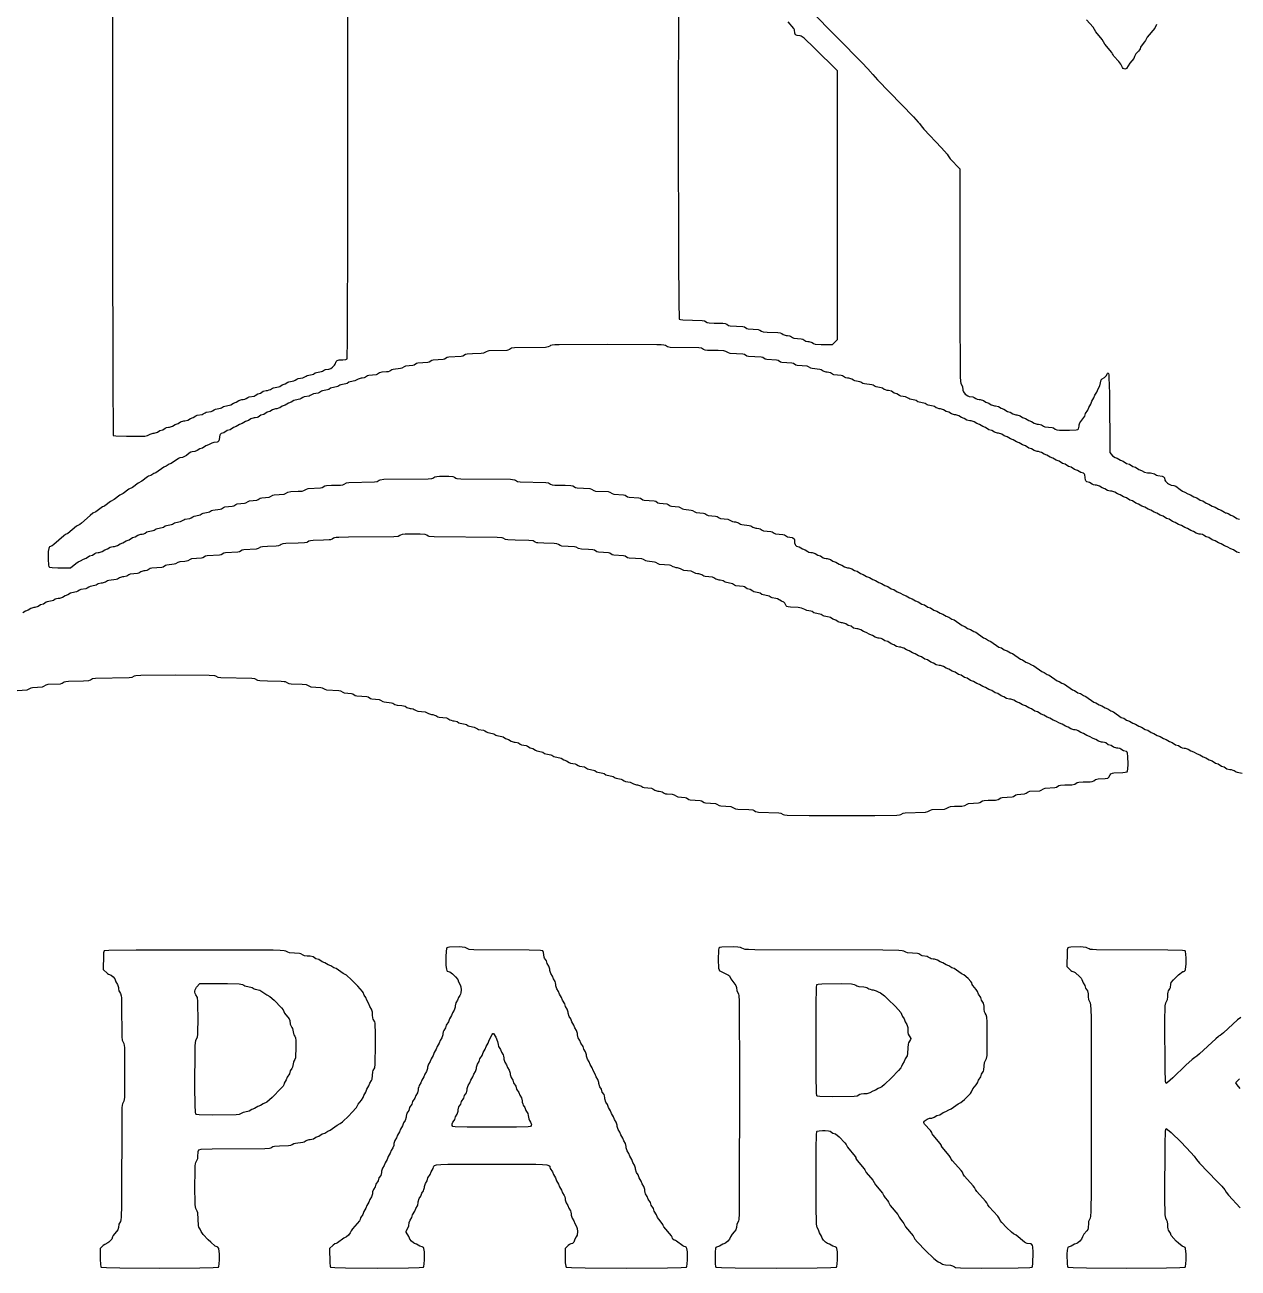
# Model space of a CAD drawing. Header units: millimetres. Extents: x 0 to 1000, y 0 to 588.
# Drawn here: x 253.4 to 529.2, y 1.4 to 284.1 of the extents above; entities that cross this region are included whole.
import ezdxf

# ---------------------------------------------------------------- set-up
doc = ezdxf.new("R2010")
doc.units = ezdxf.units.MM
doc.layers.add('KESIM', color=7, linetype='Continuous')

msp = doc.modelspace()

# ---------------------------------------------------------------- linework, layer by layer
at = {"layer": 'KESIM'}
for points in [[(273.296, 391.499), (273.331, 236.735), (273.401, 203.442), (273.505, 190.751), (274.113, 190.612), (276.53, 190.542), (280.198, 190.577), (280.702, 190.595), (281.311, 190.699), (281.85, 191.029), (282.128, 191.134), (282.545, 191.238), (282.823, 191.238), (283.519, 191.446), (284.11, 191.829), (284.736, 192.038), (285.327, 192.42), (285.605, 192.524), (286.022, 192.629), (286.3, 192.629), (286.996, 192.837), (287.587, 193.22), (288.213, 193.428), (288.804, 193.811), (289.499, 194.019), (289.777, 194.019), (290.473, 194.228), (291.064, 194.611), (291.69, 194.819), (292.281, 195.202), (292.559, 195.306), (293.672, 195.515), (293.95, 195.619), (294.367, 195.897), (294.645, 196.001), (295.758, 196.21), (296.036, 196.314), (296.453, 196.592), (296.732, 196.697), (297.844, 196.905), (298.122, 197.01), (298.54, 197.288), (298.818, 197.392), (299.93, 197.601), (300.209, 197.705), (300.8, 198.088), (301.426, 198.296), (302.017, 198.679), (302.712, 198.887), (302.99, 198.887), (303.408, 198.992), (303.686, 199.096), (304.103, 199.374), (304.381, 199.478), (305.494, 199.687), (305.772, 199.791), (306.363, 200.174), (306.989, 200.382), (307.58, 200.765), (308.275, 200.974), (308.554, 200.974), (308.971, 201.078), (309.249, 201.182), (309.666, 201.46), (309.944, 201.565), (311.057, 201.773), (311.335, 201.878), (311.926, 202.26), (312.552, 202.469), (313.143, 202.851), (313.421, 202.955), (314.534, 203.164), (314.812, 203.268), (315.229, 203.547), (315.508, 203.651), (316.62, 203.86), (316.898, 203.964), (317.316, 204.242), (317.594, 204.346), (318.707, 204.555), (318.985, 204.659), (319.402, 204.937), (319.68, 205.042), (320.793, 205.25), (321.071, 205.355), (321.506, 205.633), (321.766, 205.737), (322.497, 205.841), (322.931, 205.963), (323.366, 206.241), (323.818, 206.728), (323.974, 206.954), (324.131, 207.545), (324.374, 207.771), (324.809, 207.893), (325.643, 207.928), (326.356, 208.015), (326.634, 208.136), (326.739, 212.396), (326.825, 238.474), (326.843, 384.197)], [(401.982, 291.255), (401.93, 261.127), (401.982, 230.998), (402.051, 221.036), (402.156, 217.177), (402.417, 217.09), (402.973, 217.02), (407.389, 216.898), (407.893, 216.794), (408.501, 216.446), (408.919, 216.342), (410.066, 216.273), (412.065, 216.238), (412.587, 216.168), (412.935, 216.029), (413.352, 215.751), (413.734, 215.647), (416.586, 215.508), (416.968, 215.403), (417.524, 215.056), (417.855, 214.951), (420.115, 214.812), (420.445, 214.708), (420.862, 214.43), (421.21, 214.291), (422.114, 214.204), (424.583, 214.152), (425.104, 214.082), (425.452, 213.943), (425.8, 213.7), (426.495, 213.491), (426.773, 213.491), (427.191, 213.387), (427.469, 213.282), (427.921, 212.987), (428.234, 212.882), (429.903, 212.709), (430.216, 212.604), (430.668, 212.309), (430.946, 212.204), (431.363, 212.1), (431.641, 212.1), (432.337, 211.892), (432.684, 211.648), (433.032, 211.509), (434.405, 211.405), (436.996, 211.405), (438.108, 212.552), (438.108, 273.644), (432.841, 278.912), (430.581, 281.067), (429.903, 281.554), (429.659, 281.624), (428.929, 281.693), (428.599, 281.867), (428.425, 282.197), (428.338, 282.962), (428.164, 283.31), (426.895, 284.771)], [(432.024, 287.361), (443.898, 275.313), (445.758, 273.296), (445.845, 273.122), (446.123, 272.792), (447.201, 271.592), (455.407, 263.213), (456.502, 261.996), (456.78, 261.648), (457.111, 261.109), (457.736, 260.379), (461.805, 256.154), (463.091, 254.659), (463.248, 254.294), (463.752, 253.634), (465.925, 251.356), (465.925, 219.193), (466.012, 204.086), (466.081, 203.06), (466.168, 202.573), (466.516, 201.878), (466.655, 200.991), (466.777, 200.678), (467.177, 200.122), (467.733, 199.739), (468.046, 199.618), (468.915, 199.478), (469.193, 199.374), (469.611, 199.096), (469.889, 198.992), (470.306, 198.887), (470.584, 198.887), (471.28, 198.679), (471.871, 198.296), (472.497, 198.088), (473.088, 197.705), (473.366, 197.601), (473.783, 197.497), (474.061, 197.497), (474.757, 197.288), (475.348, 196.905), (475.974, 196.697), (476.739, 196.21), (477.364, 196.001), (477.955, 195.619), (478.651, 195.41), (478.929, 195.41), (479.624, 195.202), (480.216, 194.819), (480.841, 194.611), (481.606, 194.124), (482.232, 193.915), (482.823, 193.533), (483.519, 193.324), (483.797, 193.324), (484.214, 193.22), (484.492, 193.115), (484.944, 192.82), (485.257, 192.716), (486.926, 192.542), (487.239, 192.437), (487.622, 192.177), (487.987, 192.038), (488.578, 191.968), (490.838, 191.933), (492.385, 192.02), (492.75, 192.09), (492.924, 192.264), (493.046, 192.837), (493.046, 193.15), (493.185, 193.637), (494.315, 195.115), (494.541, 195.723), (495.028, 196.488), (495.236, 197.114), (495.723, 197.879), (495.932, 198.505), (496.419, 199.27), (496.627, 199.896), (497.062, 200.556), (497.357, 201.356), (497.757, 202.034), (498.088, 203.408), (498.261, 203.581), (498.8, 203.877), (499.009, 204.051), (499.183, 204.259), (499.478, 204.833), (499.687, 204.937), (499.757, 204.816), (499.809, 204.485), (499.844, 203.894), (499.93, 200.243), (500, 186.822), (500.678, 186.127), (501.234, 185.709), (501.704, 185.57), (502.469, 185.083), (503.095, 184.875), (503.86, 184.388), (504.485, 184.179), (505.25, 183.693), (505.876, 183.484), (506.641, 182.997), (507.267, 182.789), (507.893, 182.389), (508.588, 182.215), (509.284, 182.197), (509.875, 182.111), (510.188, 182.006), (510.657, 181.711), (510.918, 181.606), (511.926, 181.45), (512.257, 181.328), (512.448, 181.102), (512.57, 180.581), (512.691, 180.355), (513.126, 179.903), (513.387, 179.711), (513.96, 179.451), (514.551, 179.381), (515.038, 179.172), (515.994, 178.442), (516.551, 178.077), (517.107, 177.869), (517.768, 177.434), (518.394, 177.225), (519.159, 176.739), (519.784, 176.53), (520.549, 176.043), (521.175, 175.834), (521.94, 175.348), (522.566, 175.139), (523.331, 174.652), (523.957, 174.444), (524.722, 173.957), (525.348, 173.748), (526.113, 173.261), (526.356, 173.157), (526.495, 173.157), (526.93, 172.949), (527.503, 172.566), (528.129, 172.357), (528.894, 171.871), (529.52, 171.662)], [(510.64, 284.145), (510.257, 283.362), (508.519, 281.311), (508.136, 280.529), (507.928, 280.216), (507.371, 279.59), (507.006, 279.033), (506.902, 278.686), (506.745, 278.442), (506.537, 278.129), (505.981, 277.503), (505.615, 276.93), (505.459, 276.478), (504.572, 275.417), (503.86, 274.2), (503.668, 274.079), (503.477, 274.044), (503.286, 274.079), (503.095, 274.2), (502.938, 274.409), (502.538, 275.156), (502.051, 275.765), (500.974, 276.947), (500.765, 277.26), (500.678, 277.538), (500.522, 277.816), (498.922, 279.711), (498.296, 280.789), (496.836, 282.493), (496.21, 283.571), (494.75, 285.275)], [(529.52, 164.013), (528.894, 164.221), (528.129, 164.708), (527.503, 164.917), (526.739, 165.403), (526.113, 165.612), (525.348, 166.099), (524.722, 166.307), (523.957, 166.794), (523.331, 167.003), (522.566, 167.49), (521.94, 167.698), (521.349, 168.081), (521.071, 168.185), (520.654, 168.289), (520.376, 168.289), (519.68, 168.498), (519.089, 168.88), (518.463, 169.089), (517.698, 169.576), (517.072, 169.784), (516.307, 170.271), (515.682, 170.48), (514.917, 170.967), (514.291, 171.175), (513.526, 171.662), (512.9, 171.871), (512.135, 172.357), (511.509, 172.566), (510.744, 173.053), (510.118, 173.261), (509.353, 173.748), (508.727, 173.957), (507.962, 174.444), (507.337, 174.652), (506.572, 175.139), (505.946, 175.348), (505.181, 175.834), (504.555, 176.043), (503.79, 176.53), (503.164, 176.739), (502.399, 177.225), (501.773, 177.434), (501.182, 177.816), (500.487, 178.025), (500.209, 178.025), (499.791, 178.129), (499.513, 178.234), (498.922, 178.616), (498.296, 178.825), (497.705, 179.207), (497.01, 179.416), (496.732, 179.416), (496.314, 179.52), (496.036, 179.624), (495.445, 180.007), (494.837, 180.181), (494.611, 180.389), (494.541, 180.529), (494.332, 181.78), (494.263, 181.919), (494.037, 182.128), (493.428, 182.302), (492.663, 182.789), (492.038, 182.997), (491.273, 183.484), (490.647, 183.693), (489.882, 184.179), (489.256, 184.388), (488.491, 184.875), (487.865, 185.083), (487.1, 185.57), (486.474, 185.779), (485.709, 186.266), (485.083, 186.474), (484.492, 186.857), (484.214, 186.961), (483.797, 187.065), (483.519, 187.065), (482.823, 187.274), (482.232, 187.656), (481.606, 187.865), (480.841, 188.352), (480.216, 188.561), (479.451, 189.047), (478.825, 189.256), (478.06, 189.743), (477.434, 189.951), (476.669, 190.438), (476.043, 190.647), (475.452, 191.029), (474.757, 191.238), (474.478, 191.238), (473.783, 191.446), (473.192, 191.829), (472.566, 192.038), (471.801, 192.524), (471.175, 192.733), (470.41, 193.22), (469.784, 193.428), (469.193, 193.811), (468.498, 194.019), (468.22, 194.019), (467.524, 194.228), (466.933, 194.611), (466.307, 194.819), (465.716, 195.202), (465.021, 195.41), (464.743, 195.41), (464.047, 195.619), (463.456, 196.001), (462.83, 196.21), (462.239, 196.592), (461.544, 196.801), (461.266, 196.801), (460.848, 196.905), (460.57, 197.01), (460.153, 197.288), (459.875, 197.392), (458.762, 197.601), (458.484, 197.705), (458.067, 197.983), (457.789, 198.088), (456.676, 198.296), (456.398, 198.401), (455.981, 198.679), (455.702, 198.783), (454.59, 198.992), (454.312, 199.096), (453.894, 199.374), (453.616, 199.478), (452.503, 199.687), (452.225, 199.791), (451.634, 200.174), (451.008, 200.382), (450.417, 200.765), (449.722, 200.974), (449.444, 200.974), (449.026, 201.078), (448.748, 201.182), (448.331, 201.46), (448.053, 201.565), (446.94, 201.773), (446.662, 201.878), (446.21, 202.173), (445.897, 202.277), (444.228, 202.451), (443.915, 202.556), (443.463, 202.851), (443.185, 202.955), (442.072, 203.164), (441.794, 203.268), (441.377, 203.547), (440.682, 203.755), (440.403, 203.755), (439.986, 203.86), (439.708, 203.964), (439.256, 204.259), (438.943, 204.364), (437.274, 204.538), (436.961, 204.642), (436.509, 204.937), (435.814, 205.146), (435.535, 205.146), (435.118, 205.25), (434.84, 205.355), (434.388, 205.65), (434.075, 205.755), (432.406, 205.928), (432.093, 206.033), (431.572, 206.363), (431.241, 206.467), (428.981, 206.606), (428.651, 206.711), (428.095, 207.058), (427.764, 207.163), (425.504, 207.302), (425.174, 207.406), (424.618, 207.754), (424.287, 207.858), (422.027, 207.997), (421.697, 208.102), (421.14, 208.449), (420.758, 208.554), (417.907, 208.693), (417.524, 208.797), (416.968, 209.145), (416.586, 209.249), (413.734, 209.388), (413.352, 209.492), (412.761, 209.84), (412.309, 209.944), (410.987, 210.014), (408.606, 210.049), (408.015, 210.118), (407.65, 210.257), (407.18, 210.553), (406.572, 210.657), (400.104, 210.761), (399.496, 210.866), (398.992, 211.161), (398.661, 211.248), (398.07, 211.318), (397.062, 211.353), (385.953, 211.405), (374.844, 211.353), (373.835, 211.318), (373.244, 211.248), (372.914, 211.161), (372.74, 211.057), (372.392, 210.866), (371.749, 210.761), (364.691, 210.657), (364.047, 210.553), (363.561, 210.257), (363.195, 210.118), (362.935, 210.083), (358.901, 209.944), (358.64, 209.91), (358.275, 209.771), (357.997, 209.562), (357.65, 209.423), (357.128, 209.353), (355.129, 209.318), (353.981, 209.249), (353.564, 209.145), (352.99, 208.797), (352.608, 208.693), (349.757, 208.554), (349.374, 208.449), (348.818, 208.102), (348.487, 207.997), (346.227, 207.858), (345.897, 207.754), (345.341, 207.406), (345.01, 207.302), (342.75, 207.163), (342.42, 207.058), (341.898, 206.728), (341.586, 206.624), (339.917, 206.45), (339.604, 206.346), (339.117, 206.033), (338.804, 205.928), (337.135, 205.755), (336.822, 205.65), (336.335, 205.337), (336.022, 205.233), (335.64, 205.163), (334.527, 205.094), (334.04, 204.955), (333.554, 204.642), (333.241, 204.538), (331.572, 204.364), (331.259, 204.259), (330.807, 203.964), (330.529, 203.86), (330.111, 203.755), (329.833, 203.755), (329.138, 203.547), (328.72, 203.268), (328.442, 203.164), (327.33, 202.955), (327.051, 202.851), (326.634, 202.573), (326.356, 202.469), (325.243, 202.26), (324.965, 202.156), (324.548, 201.878), (324.27, 201.773), (323.157, 201.565), (322.879, 201.46), (322.462, 201.182), (322.184, 201.078), (321.071, 200.869), (320.793, 200.765), (320.376, 200.487), (320.097, 200.382), (318.985, 200.174), (318.707, 200.07), (318.289, 199.791), (318.011, 199.687), (316.898, 199.478), (316.62, 199.374), (316.203, 199.096), (315.925, 198.992), (314.812, 198.783), (314.534, 198.679), (313.943, 198.296), (313.317, 198.088), (312.552, 197.601), (311.926, 197.392), (311.335, 197.01), (311.057, 196.905), (310.64, 196.801), (310.362, 196.801), (309.666, 196.592), (309.075, 196.21), (308.449, 196.001), (307.684, 195.515), (307.058, 195.306), (306.467, 194.924), (306.189, 194.819), (305.772, 194.715), (305.494, 194.715), (304.798, 194.506), (304.207, 194.124), (303.581, 193.915), (302.816, 193.428), (302.191, 193.22), (301.426, 192.733), (300.8, 192.524), (300.035, 192.038), (299.409, 191.829), (298.644, 191.342), (298.035, 191.168), (297.809, 190.96), (297.74, 190.821), (297.653, 190.438), (297.583, 189.708), (297.514, 189.517), (297.271, 189.273), (297.097, 189.204), (296.332, 189.117), (295.897, 188.995), (295.167, 188.561), (294.541, 188.352), (293.776, 187.865), (293.15, 187.656), (292.559, 187.274), (292.003, 187.1), (291.429, 187.031), (291.116, 186.909), (290.751, 186.7), (290.125, 186.196), (289.569, 185.831), (289.239, 185.709), (288.647, 185.64), (288.317, 185.518), (286.648, 184.336), (286.196, 184.179), (285.535, 183.745), (284.979, 183.536), (283.171, 182.25), (282.719, 182.093), (282.058, 181.659), (281.502, 181.45), (281.259, 181.293), (279.955, 180.32), (279.155, 179.903), (277.869, 178.929), (277.069, 178.512), (275.782, 177.538), (274.983, 177.121), (273.696, 176.147), (272.896, 175.73), (271.61, 174.757), (271.366, 174.6), (271.054, 174.496), (269.506, 173.366), (268.88, 173.053), (268.237, 172.549), (266.273, 170.775), (265.873, 170.48), (265.577, 170.358), (265.125, 170.063), (263.195, 168.463), (262.639, 168.185), (262.239, 167.889), (260.014, 165.908), (259.614, 165.612), (259.023, 165.421), (258.901, 165.282), (258.814, 165.056), (258.727, 164.325), (258.693, 162.604), (258.78, 161.266), (258.849, 160.935), (258.988, 160.796), (259.631, 160.692), (260.883, 160.64), (263.769, 160.64), (264.951, 161.613), (265.508, 161.978), (266.064, 162.187), (266.725, 162.622), (267.35, 162.83), (268.115, 163.317), (268.741, 163.526), (269.332, 163.908), (269.611, 164.013), (270.028, 164.117), (270.306, 164.117), (271.001, 164.325), (271.592, 164.708), (272.218, 164.917), (272.809, 165.299), (273.088, 165.403), (273.505, 165.508), (273.783, 165.508), (274.478, 165.716), (275.07, 166.099), (275.695, 166.307), (276.46, 166.794), (277.086, 167.003), (277.851, 167.49), (278.477, 167.698), (279.068, 168.081), (279.764, 168.289), (280.042, 168.289), (280.459, 168.394), (280.737, 168.498), (281.154, 168.776), (281.433, 168.88), (282.545, 169.089), (282.823, 169.193), (283.241, 169.471), (283.519, 169.576), (284.631, 169.784), (284.91, 169.889), (285.327, 170.167), (285.605, 170.271), (286.718, 170.48), (286.996, 170.584), (287.413, 170.862), (287.691, 170.967), (288.804, 171.175), (289.082, 171.28), (289.499, 171.558), (289.777, 171.662), (290.89, 171.871), (291.168, 171.975), (291.586, 172.253), (291.864, 172.357), (292.976, 172.566), (293.255, 172.67), (293.672, 172.949), (293.95, 173.053), (295.063, 173.261), (295.341, 173.366), (295.793, 173.661), (296.106, 173.766), (297.775, 173.939), (298.088, 174.044), (298.574, 174.357), (298.887, 174.461), (300.556, 174.635), (300.869, 174.739), (301.356, 175.052), (301.669, 175.156), (303.338, 175.33), (303.651, 175.435), (304.138, 175.748), (304.451, 175.852), (306.12, 176.026), (306.433, 176.13), (306.919, 176.443), (307.232, 176.547), (308.901, 176.721), (309.214, 176.825), (309.736, 177.156), (310.066, 177.26), (312.326, 177.399), (312.656, 177.503), (313.213, 177.851), (313.856, 177.99), (315.49, 178.025), (316.446, 178.095), (316.829, 178.199), (317.385, 178.547), (317.768, 178.651), (320.619, 178.79), (321.001, 178.894), (321.575, 179.242), (321.992, 179.346), (323.14, 179.416), (325.139, 179.451), (325.661, 179.52), (326.008, 179.659), (326.478, 179.955), (327.051, 180.059), (332.893, 180.163), (333.467, 180.268), (333.953, 180.563), (334.179, 180.65), (335.014, 180.755), (345.097, 180.859), (345.932, 180.963), (346.158, 181.05), (346.61, 181.328), (347.027, 181.433), (347.688, 181.485), (349.809, 181.485), (350.695, 181.398), (351.043, 181.259), (351.339, 181.05), (351.565, 180.963), (352.486, 180.859), (363.787, 180.755), (364.708, 180.65), (364.934, 180.563), (365.421, 180.268), (365.994, 180.163), (371.836, 180.059), (372.41, 179.955), (372.879, 179.659), (373.244, 179.52), (373.835, 179.451), (376.217, 179.416), (377.538, 179.346), (377.99, 179.242), (378.581, 178.894), (378.964, 178.79), (381.815, 178.651), (382.197, 178.547), (382.754, 178.199), (383.136, 178.095), (385.987, 177.955), (386.37, 177.851), (386.926, 177.503), (387.257, 177.399), (389.517, 177.26), (389.847, 177.156), (390.403, 176.808), (390.734, 176.704), (392.994, 176.565), (393.324, 176.46), (393.88, 176.113), (394.211, 176.008), (396.471, 175.869), (396.801, 175.765), (397.323, 175.435), (397.636, 175.33), (399.305, 175.156), (399.618, 175.052), (400.104, 174.739), (400.417, 174.635), (402.086, 174.461), (402.399, 174.357), (402.886, 174.044), (403.199, 173.939), (404.868, 173.766), (405.181, 173.661), (405.668, 173.348), (405.981, 173.244), (407.65, 173.07), (407.962, 172.966), (408.449, 172.653), (408.762, 172.549), (410.431, 172.375), (410.744, 172.271), (411.231, 171.958), (411.544, 171.853), (413.213, 171.679), (413.526, 171.575), (413.978, 171.28), (414.256, 171.175), (414.673, 171.071), (414.951, 171.071), (415.647, 170.862), (416.099, 170.567), (416.412, 170.462), (418.081, 170.289), (418.394, 170.184), (418.846, 169.889), (419.541, 169.68), (419.819, 169.68), (420.236, 169.576), (420.515, 169.471), (420.967, 169.176), (421.28, 169.072), (422.949, 168.898), (423.261, 168.793), (423.748, 168.481), (424.061, 168.376), (425.73, 168.202), (426.043, 168.098), (426.513, 167.803), (426.773, 167.698), (427.834, 167.542), (428.008, 167.472), (428.251, 167.229), (428.321, 167.038), (428.39, 166.307), (428.477, 165.925), (428.547, 165.786), (428.773, 165.577), (429.381, 165.403), (430.146, 164.917), (430.772, 164.708), (431.363, 164.325), (431.641, 164.221), (432.058, 164.117), (432.337, 164.117), (433.032, 163.908), (433.623, 163.526), (434.249, 163.317), (434.84, 162.935), (435.118, 162.83), (435.535, 162.726), (435.814, 162.726), (436.509, 162.517), (437.1, 162.135), (437.726, 161.926), (438.491, 161.439), (439.117, 161.231), (439.708, 160.848), (440.403, 160.64), (440.682, 160.64), (441.377, 160.431), (441.968, 160.049), (442.594, 159.84), (443.359, 159.353), (443.985, 159.145), (444.75, 158.658), (445.376, 158.449), (446.14, 157.962), (446.766, 157.754), (447.531, 157.267), (448.157, 157.058), (448.922, 156.572), (449.548, 156.363), (450.313, 155.876), (450.939, 155.668), (451.704, 155.181), (452.33, 154.972), (453.095, 154.485), (453.72, 154.277), (454.485, 153.79), (455.111, 153.581), (455.876, 153.095), (456.502, 152.886), (457.267, 152.399), (457.893, 152.191), (458.658, 151.704), (459.284, 151.495), (460.049, 151.008), (460.675, 150.8), (461.439, 150.313), (462.065, 150.104), (462.83, 149.618), (463.456, 149.409), (464.117, 148.974), (464.673, 148.766), (466.481, 147.479), (467.038, 147.271), (467.698, 146.836), (468.324, 146.627), (469.089, 146.14), (469.541, 145.984), (471.349, 144.697), (471.801, 144.541), (472.462, 144.106), (473.018, 143.898), (474.826, 142.611), (475.382, 142.403), (476.043, 141.968), (476.669, 141.759), (477.434, 141.273), (477.886, 141.116), (479.694, 139.83), (480.146, 139.673), (480.911, 139.186), (481.537, 138.978), (482.197, 138.543), (482.754, 138.334), (484.562, 137.048), (485.118, 136.839), (485.779, 136.405), (486.231, 136.248), (488.039, 134.962), (488.491, 134.805), (489.152, 134.371), (489.708, 134.162), (491.516, 132.876), (491.968, 132.719), (492.733, 132.232), (493.359, 132.024), (494.019, 131.589), (494.576, 131.38), (496.384, 130.094), (496.836, 129.937), (497.601, 129.451), (498.227, 129.242), (498.992, 128.755), (499.618, 128.547), (500.278, 128.112), (500.834, 127.903), (502.643, 126.617), (503.199, 126.408), (503.86, 125.974), (504.485, 125.765), (505.25, 125.278), (505.876, 125.07), (506.641, 124.583), (507.267, 124.374), (508.032, 123.887), (508.658, 123.679), (509.423, 123.192), (510.049, 122.983), (510.814, 122.497), (511.439, 122.288), (512.204, 121.801), (512.83, 121.592), (513.595, 121.106), (514.221, 120.897), (514.986, 120.41), (515.612, 120.202), (516.203, 119.819), (516.481, 119.715), (516.898, 119.611), (517.177, 119.611), (517.872, 119.402), (518.463, 119.019), (519.089, 118.811), (519.854, 118.324), (520.48, 118.115), (521.245, 117.629), (521.871, 117.42), (522.636, 116.933), (523.261, 116.725), (524.026, 116.238), (524.652, 116.029), (525.417, 115.542), (526.043, 115.334), (526.634, 114.951), (527.33, 114.743), (527.608, 114.743), (528.025, 114.638), (528.303, 114.534), (528.72, 114.256), (528.999, 114.152), (530.111, 113.943)], [(251.652, 132.754), (253.912, 132.893), (254.242, 132.997), (254.798, 133.345), (255.129, 133.449), (257.389, 133.588), (257.719, 133.693), (258.275, 134.04), (258.658, 134.145), (261.509, 134.284), (261.892, 134.388), (262.309, 134.666), (262.691, 134.805), (263.352, 134.875), (266.742, 134.927), (267.907, 135.014), (268.289, 135.153), (268.776, 135.449), (269.471, 135.553), (277.121, 135.657), (277.816, 135.761), (278.338, 136.057), (278.599, 136.144), (279.781, 136.248), (287.552, 136.3), (295.323, 136.248), (296.506, 136.144), (296.766, 136.057), (297.288, 135.761), (297.931, 135.657), (304.99, 135.553), (305.633, 135.449), (306.311, 135.066), (306.832, 134.979), (308.536, 134.91), (311.666, 134.875), (312.378, 134.805), (312.604, 134.753), (313.074, 134.458), (313.421, 134.318), (313.943, 134.249), (316.412, 134.197), (317.316, 134.11), (317.663, 133.971), (318.081, 133.693), (318.411, 133.588), (320.671, 133.449), (321.001, 133.345), (321.558, 132.997), (321.94, 132.893), (324.791, 132.754), (325.174, 132.65), (325.695, 132.319), (326.008, 132.215), (327.677, 132.041), (327.99, 131.937), (328.512, 131.606), (328.842, 131.502), (331.102, 131.363), (331.433, 131.259), (331.954, 130.928), (332.267, 130.824), (333.936, 130.65), (334.249, 130.546), (334.736, 130.233), (335.049, 130.129), (336.718, 129.955), (337.031, 129.85), (337.517, 129.538), (338.004, 129.398), (339.117, 129.329), (339.499, 129.259), (339.812, 129.155), (340.264, 128.86), (340.96, 128.651), (341.238, 128.651), (341.655, 128.547), (341.933, 128.442), (342.385, 128.147), (342.698, 128.042), (344.367, 127.869), (344.68, 127.764), (345.132, 127.469), (345.828, 127.26), (346.106, 127.26), (346.523, 127.156), (346.801, 127.051), (347.253, 126.756), (347.566, 126.652), (349.235, 126.478), (349.548, 126.373), (350, 126.078), (350.278, 125.974), (350.695, 125.869), (350.974, 125.869), (351.669, 125.661), (352.086, 125.382), (352.364, 125.278), (353.477, 125.07), (353.755, 124.965), (354.172, 124.687), (354.451, 124.583), (355.563, 124.374), (355.841, 124.27), (356.259, 123.992), (356.537, 123.887), (357.65, 123.679), (357.928, 123.574), (358.345, 123.296), (358.623, 123.192), (359.736, 122.983), (360.014, 122.879), (360.431, 122.601), (360.709, 122.497), (361.822, 122.288), (362.1, 122.184), (362.691, 121.801), (363.317, 121.592), (363.908, 121.21), (364.604, 121.001), (364.882, 121.001), (365.299, 120.897), (365.577, 120.793), (365.994, 120.515), (366.273, 120.41), (367.385, 120.202), (367.663, 120.097), (368.255, 119.715), (368.88, 119.506), (369.471, 119.124), (369.75, 119.019), (370.862, 118.811), (371.14, 118.707), (371.558, 118.428), (371.836, 118.324), (372.949, 118.115), (373.227, 118.011), (373.644, 117.733), (373.922, 117.629), (375.035, 117.42), (375.313, 117.316), (375.904, 116.933), (376.53, 116.725), (377.121, 116.342), (377.399, 116.238), (378.512, 116.029), (378.79, 115.925), (379.207, 115.647), (379.485, 115.542), (380.598, 115.334), (380.876, 115.229), (381.293, 114.951), (381.572, 114.847), (382.684, 114.638), (382.962, 114.534), (383.38, 114.256), (383.658, 114.152), (384.771, 113.943), (385.049, 113.839), (385.466, 113.561), (385.744, 113.456), (386.857, 113.248), (387.135, 113.143), (387.552, 112.865), (387.83, 112.761), (388.943, 112.552), (389.221, 112.448), (389.638, 112.17), (389.917, 112.065), (391.029, 111.857), (391.307, 111.752), (391.725, 111.474), (392.42, 111.266), (392.698, 111.266), (393.115, 111.161), (393.394, 111.057), (393.846, 110.761), (394.159, 110.657), (395.828, 110.483), (396.14, 110.379), (396.592, 110.083), (397.288, 109.875), (397.566, 109.875), (397.983, 109.771), (398.261, 109.666), (398.713, 109.371), (399.026, 109.266), (399.409, 109.197), (400.522, 109.127), (401.008, 108.988), (401.495, 108.675), (401.808, 108.571), (403.477, 108.397), (403.79, 108.293), (404.312, 107.962), (404.642, 107.858), (406.902, 107.719), (407.232, 107.615), (407.789, 107.267), (408.119, 107.163), (410.379, 107.024), (410.709, 106.919), (411.266, 106.572), (411.596, 106.467), (413.856, 106.328), (414.186, 106.224), (414.604, 105.946), (414.951, 105.807), (415.473, 105.737), (417.942, 105.685), (418.846, 105.598), (419.193, 105.459), (419.471, 105.25), (419.854, 105.111), (420.15, 105.076), (424.774, 104.937), (425.278, 104.833), (425.765, 104.555), (426.095, 104.468), (426.704, 104.398), (431.711, 104.329), (439.152, 104.312), (446.592, 104.329), (451.599, 104.398), (452.208, 104.468), (452.538, 104.555), (453.025, 104.833), (453.529, 104.937), (458.154, 105.076), (458.658, 105.181), (459.249, 105.529), (459.631, 105.633), (462.483, 105.772), (462.865, 105.876), (463.421, 106.224), (463.804, 106.328), (464.76, 106.398), (466.394, 106.433), (467.038, 106.572), (467.594, 106.919), (467.924, 107.024), (470.184, 107.163), (470.515, 107.267), (471.071, 107.615), (471.453, 107.719), (472.41, 107.789), (474.044, 107.823), (474.687, 107.962), (475.243, 108.31), (475.574, 108.414), (477.834, 108.554), (478.164, 108.658), (478.686, 108.988), (478.999, 109.092), (480.668, 109.266), (480.981, 109.371), (481.502, 109.701), (481.832, 109.805), (484.092, 109.944), (484.423, 110.049), (484.979, 110.396), (485.309, 110.501), (487.57, 110.64), (487.9, 110.744), (488.456, 111.092), (488.839, 111.196), (489.795, 111.266), (491.429, 111.3), (492.072, 111.439), (492.629, 111.787), (493.011, 111.892), (493.95, 111.961), (495.549, 111.996), (496.019, 112.065), (496.366, 112.204), (496.801, 112.465), (497.41, 112.622), (498.992, 112.726), (499.583, 112.83), (499.826, 113.004), (500.104, 113.578), (500.243, 113.752), (500.643, 113.926), (500.974, 113.978), (503.008, 114.065), (503.529, 114.134), (503.86, 114.204), (503.946, 114.256), (504.051, 114.447), (504.12, 114.864), (504.172, 115.96), (504.155, 117.716), (504.051, 118.463), (503.964, 118.689), (503.842, 118.828), (503.164, 119.019), (502.573, 119.402), (502.295, 119.506), (501.878, 119.611), (501.599, 119.611), (500.904, 119.819), (500.313, 120.202), (499.687, 120.41), (499.096, 120.793), (498.818, 120.897), (498.401, 121.001), (498.122, 121.001), (497.427, 121.21), (496.836, 121.592), (496.21, 121.801), (495.445, 122.288), (494.819, 122.497), (494.054, 122.983), (493.428, 123.192), (492.837, 123.574), (492.559, 123.679), (492.142, 123.783), (491.864, 123.783), (491.168, 123.992), (490.577, 124.374), (489.951, 124.583), (489.186, 125.07), (488.561, 125.278), (487.796, 125.765), (487.17, 125.974), (486.405, 126.46), (485.779, 126.669), (485.014, 127.156), (484.388, 127.364), (483.623, 127.851), (482.997, 128.06), (482.232, 128.547), (481.606, 128.755), (480.841, 129.242), (480.216, 129.451), (479.451, 129.937), (478.825, 130.146), (478.234, 130.529), (477.538, 130.737), (477.26, 130.737), (476.565, 130.946), (475.974, 131.328), (475.348, 131.537), (474.583, 132.024), (473.957, 132.232), (473.192, 132.719), (472.566, 132.928), (471.801, 133.414), (471.175, 133.623), (470.41, 134.11), (469.784, 134.318), (469.019, 134.805), (468.394, 135.014), (467.629, 135.501), (467.003, 135.709), (466.238, 136.196), (465.612, 136.405), (464.847, 136.892), (464.221, 137.1), (463.456, 137.587), (462.83, 137.796), (462.239, 138.178), (461.961, 138.282), (461.544, 138.387), (461.266, 138.387), (460.57, 138.595), (459.979, 138.978), (459.353, 139.186), (458.588, 139.673), (457.962, 139.882), (457.197, 140.369), (456.572, 140.577), (455.807, 141.064), (455.181, 141.273), (454.416, 141.759), (453.79, 141.968), (453.199, 142.35), (452.921, 142.455), (452.503, 142.559), (452.225, 142.559), (451.53, 142.768), (450.939, 143.15), (450.313, 143.359), (449.548, 143.846), (448.922, 144.054), (448.331, 144.437), (448.053, 144.541), (447.636, 144.645), (447.357, 144.645), (446.662, 144.854), (446.071, 145.236), (445.445, 145.445), (444.68, 145.932), (444.054, 146.14), (443.463, 146.523), (443.185, 146.627), (442.768, 146.732), (442.49, 146.732), (441.794, 146.94), (441.203, 147.323), (440.577, 147.531), (439.986, 147.914), (439.291, 148.122), (439.013, 148.122), (438.317, 148.331), (437.726, 148.713), (437.1, 148.922), (436.509, 149.305), (436.231, 149.409), (435.118, 149.618), (434.84, 149.722), (434.423, 150), (434.145, 150.104), (433.032, 150.313), (432.754, 150.417), (432.337, 150.695), (432.076, 150.8), (431.12, 150.956), (430.702, 151.113), (430.32, 151.339), (429.972, 151.478), (429.155, 151.599), (427.469, 151.669), (426.912, 151.739), (426.599, 151.825), (426.46, 151.947), (426.13, 152.608), (425.956, 152.834), (425.4, 153.06), (424.513, 153.547), (424.096, 153.668), (423.279, 153.79), (423.018, 153.894), (422.601, 154.172), (422.323, 154.277), (421.21, 154.485), (420.932, 154.59), (420.515, 154.868), (420.236, 154.972), (419.124, 155.181), (418.846, 155.285), (418.255, 155.668), (417.629, 155.876), (417.003, 156.276), (416.69, 156.38), (415.021, 156.554), (414.708, 156.659), (414.256, 156.954), (413.978, 157.058), (412.865, 157.267), (412.587, 157.371), (412.17, 157.65), (411.474, 157.858), (411.196, 157.858), (410.779, 157.962), (410.501, 158.067), (410.049, 158.362), (409.736, 158.467), (408.067, 158.64), (407.754, 158.745), (407.302, 159.04), (406.606, 159.249), (406.328, 159.249), (405.911, 159.353), (405.633, 159.458), (405.181, 159.753), (404.868, 159.857), (403.199, 160.031), (402.886, 160.136), (402.434, 160.431), (401.739, 160.64), (401.46, 160.64), (401.043, 160.744), (400.765, 160.848), (400.278, 161.161), (399.948, 161.266), (397.688, 161.405), (397.357, 161.509), (396.836, 161.839), (396.523, 161.944), (394.854, 162.118), (394.541, 162.222), (394.019, 162.552), (393.637, 162.656), (390.786, 162.796), (390.403, 162.9), (389.847, 163.248), (389.517, 163.352), (387.257, 163.491), (386.926, 163.595), (386.37, 163.943), (386.04, 164.047), (383.78, 164.186), (383.449, 164.291), (382.893, 164.638), (382.51, 164.743), (381.554, 164.812), (379.92, 164.847), (379.277, 164.986), (378.72, 165.334), (378.338, 165.438), (375.487, 165.577), (375.104, 165.682), (374.687, 165.96), (374.322, 166.099), (373.731, 166.168), (371.349, 166.203), (370.028, 166.273), (369.767, 166.307), (369.402, 166.446), (368.933, 166.742), (367.994, 166.864), (364.864, 166.898), (363.161, 166.968), (362.639, 167.055), (362.135, 167.35), (361.892, 167.437), (360.779, 167.542), (346.453, 167.646), (345.341, 167.75), (345.097, 167.837), (344.784, 168.046), (344.402, 168.185), (343.237, 168.272), (339.847, 168.255), (339.186, 168.185), (338.804, 168.046), (338.665, 167.942), (338.265, 167.75), (337.274, 167.646), (326.965, 167.576), (324.757, 167.542), (324.148, 167.49), (323.766, 167.437), (323.54, 167.35), (323.227, 167.142), (322.862, 167.003), (322.601, 166.968), (321.28, 166.898), (318.898, 166.864), (318.307, 166.794), (317.942, 166.655), (317.663, 166.446), (317.49, 166.377), (316.985, 166.273), (315.49, 166.203), (312.726, 166.168), (312.065, 166.099), (311.683, 165.96), (311.405, 165.751), (311.057, 165.612), (310.535, 165.542), (308.536, 165.508), (307.389, 165.438), (306.971, 165.334), (306.398, 164.986), (306.015, 164.882), (303.164, 164.743), (302.782, 164.638), (302.225, 164.291), (301.843, 164.186), (298.992, 164.047), (298.609, 163.943), (298.053, 163.595), (297.67, 163.491), (294.819, 163.352), (294.437, 163.248), (293.88, 162.9), (293.55, 162.796), (291.29, 162.656), (290.96, 162.552), (290.438, 162.222), (290.125, 162.118), (289.743, 162.048), (288.63, 161.978), (288.143, 161.839), (287.656, 161.526), (287.344, 161.422), (285.675, 161.248), (285.362, 161.144), (284.84, 160.814), (284.51, 160.709), (282.25, 160.57), (281.919, 160.466), (281.433, 160.153), (281.154, 160.049), (280.737, 159.944), (280.459, 159.944), (279.764, 159.736), (279.312, 159.44), (278.999, 159.336), (277.33, 159.162), (277.017, 159.058), (276.565, 158.762), (275.869, 158.554), (275.591, 158.554), (275.174, 158.449), (274.896, 158.345), (274.444, 158.049), (274.131, 157.945), (272.462, 157.771), (272.149, 157.667), (271.697, 157.371), (271.419, 157.267), (271.001, 157.163), (270.723, 157.163), (270.028, 156.954), (269.611, 156.676), (269.332, 156.572), (268.22, 156.363), (267.942, 156.259), (267.524, 155.981), (267.246, 155.876), (266.134, 155.668), (265.855, 155.563), (265.438, 155.285), (265.16, 155.181), (264.047, 154.972), (263.769, 154.868), (263.178, 154.485), (262.552, 154.277), (261.961, 153.894), (261.266, 153.686), (260.987, 153.686), (260.57, 153.581), (260.292, 153.477), (259.875, 153.199), (259.597, 153.095), (258.484, 152.886), (258.206, 152.782), (257.615, 152.399), (256.989, 152.191), (256.398, 151.808), (255.702, 151.599), (255.424, 151.599), (254.729, 151.391), (254.138, 151.008), (253.512, 150.8), (252.921, 150.417)], [(529.798, 58.38), (529.068, 57.806), (525.869, 54.85), (525.139, 54.277), (524.913, 54.19), (524.722, 54.051), (524.096, 53.529), (520.41, 50.087), (519.784, 49.565), (519.332, 49.305), (518.759, 48.853), (517.298, 47.514), (514.325, 44.628), (513.126, 43.55), (512.813, 43.341), (512.709, 43.846), (512.604, 46.627), (512.535, 57.51), (512.604, 60.987), (512.743, 61.7), (512.952, 62.013), (513.126, 62.483), (513.213, 63.074), (513.23, 63.752), (513.3, 64.117), (513.404, 64.43), (513.7, 64.899), (513.804, 65.177), (513.908, 65.96), (514.013, 66.325), (514.499, 66.968), (515.647, 68.098), (516.603, 68.828), (516.881, 68.863), (517.038, 68.933), (517.159, 69.072), (517.264, 69.298), (517.385, 70.584), (517.385, 71.749), (517.333, 72.844), (517.264, 73.279), (517.177, 73.505), (516.551, 73.609), (513.23, 73.696), (496.975, 73.766), (496.106, 73.8), (495.602, 73.87), (495.306, 73.957), (494.993, 74.166), (494.645, 74.305), (493.272, 74.409), (491.134, 74.357), (490.682, 74.287), (490.473, 74.2), (490.351, 73.783), (490.299, 73.227), (490.264, 69.958), (491.203, 69.089), (491.429, 68.933), (491.881, 68.776), (492.159, 68.585), (493.185, 67.611), (493.481, 67.281), (493.672, 66.985), (493.95, 66.255), (494.332, 65.682), (494.541, 65.056), (494.941, 64.43), (495.115, 63.734), (495.132, 63.039), (495.219, 62.448), (495.323, 62.135), (495.584, 61.683), (495.671, 61.196), (495.741, 60.17), (495.775, 58.31), (495.828, 45.08), (495.793, 19.037), (495.741, 14.239), (495.671, 13.213), (495.584, 12.726), (495.323, 12.257), (495.219, 11.961), (495.15, 11.579), (495.115, 10.57), (495.028, 10.188), (494.819, 9.823), (494.159, 9.075), (493.95, 8.762), (493.793, 8.501), (493.585, 7.962), (493.185, 7.51), (492.733, 7.111), (492.524, 6.989), (492.038, 6.85), (491.273, 6.363), (490.595, 6.172), (490.473, 6.033), (490.334, 5.494), (490.264, 4.52), (490.316, 2.26), (490.386, 1.825), (490.473, 1.599), (491.69, 1.495), (494.732, 1.426), (503.825, 1.373), (512.917, 1.426), (515.96, 1.495), (517.177, 1.599), (517.264, 1.825), (517.333, 2.26), (517.385, 3.355), (517.385, 4.52), (517.264, 5.807), (517.159, 6.033), (517.038, 6.172), (516.446, 6.363), (515.629, 7.024), (515.143, 7.476), (514.013, 8.762), (513.804, 9.336), (513.404, 9.979), (513.3, 10.292), (513.23, 10.657), (513.213, 11.335), (513.126, 11.926), (513.022, 12.239), (512.743, 12.709), (512.604, 13.474), (512.535, 17.333), (512.604, 29.59), (512.709, 32.632), (512.813, 33.154), (513.178, 32.91), (513.978, 32.215), (516.255, 29.99), (518.481, 27.66), (519.193, 26.843), (519.715, 26.043), (520.41, 25.226), (524.374, 21.158), (525.469, 19.976), (526.182, 19.176), (526.46, 18.672), (527.017, 17.942), (529.694, 15.108)], [(529.642, 42.194), (528.946, 43.029), (528.686, 43.498), (528.755, 43.654), (528.946, 43.88), (529.52, 44.454)]]:
    msp.add_lwpolyline(points, dxfattribs=at)
for points in [[(271.419, 73.505), (271.297, 73.088), (271.245, 72.531), (271.21, 69.263), (272.149, 68.394), (272.375, 68.237), (272.983, 67.994), (273.435, 67.594), (273.835, 67.142), (273.957, 66.951), (274.096, 66.446), (274.478, 65.855), (274.687, 65.16), (274.687, 64.882), (274.791, 64.465), (274.896, 64.186), (275.139, 63.821), (275.278, 63.317), (275.33, 62.848), (275.365, 61.266), (275.435, 53.981), (275.539, 53.216), (275.921, 52.469), (276.026, 51.547), (276.078, 45.897), (276.061, 42.246), (276.026, 40.247), (275.974, 39.691), (275.921, 39.325), (275.626, 38.769), (275.539, 38.439), (275.469, 37.83), (275.435, 36.787), (275.348, 15.595), (275.296, 12.935), (275.226, 12.326), (275.139, 11.996), (274.791, 11.335), (274.687, 10.605), (274.548, 10.118), (273.505, 8.762), (273.348, 8.501), (273.14, 7.962), (272.514, 7.284), (272.288, 7.111), (271.54, 6.78), (271.193, 6.502), (270.515, 5.807), (270.515, 3.338), (270.567, 2.26), (270.671, 1.686), (270.723, 1.599), (271.94, 1.495), (274.983, 1.426), (284.075, 1.373), (293.168, 1.426), (296.21, 1.495), (297.427, 1.599), (297.514, 1.825), (297.583, 2.26), (297.636, 3.355), (297.636, 4.52), (297.514, 5.824), (297.288, 6.172), (297.131, 6.241), (296.923, 6.259), (296.662, 6.398), (295.654, 7.25), (295.045, 7.823), (293.95, 8.988), (293.463, 9.684), (293.255, 10.24), (292.942, 10.709), (292.837, 11.092), (292.698, 13.943), (292.594, 14.325), (292.229, 14.969), (292.124, 15.734), (292.072, 20.167), (292.09, 23.018), (292.124, 24.6), (292.177, 25.07), (292.229, 25.365), (292.576, 25.991), (292.681, 26.287), (292.75, 26.669), (292.82, 27.869), (292.976, 28.303), (293.481, 28.408), (295.967, 28.494), (307.98, 28.564), (309.04, 28.668), (309.284, 28.755), (309.753, 29.033), (310.17, 29.138), (311.318, 29.207), (313.317, 29.242), (313.839, 29.312), (314.186, 29.451), (314.569, 29.711), (314.882, 29.816), (316.551, 29.99), (316.864, 30.094), (317.316, 30.389), (317.594, 30.494), (318.011, 30.598), (318.289, 30.598), (318.985, 30.807), (319.576, 31.189), (320.202, 31.398), (320.967, 31.885), (321.592, 32.093), (322.253, 32.528), (322.809, 32.736), (324.374, 33.866), (325.087, 34.232), (325.608, 34.666), (327.017, 36.005), (327.729, 36.735), (328.773, 37.917), (329.138, 38.665), (329.903, 39.604), (330.268, 40.16), (330.424, 40.647), (330.911, 41.412), (331.12, 42.038), (331.606, 42.803), (331.815, 43.428), (332.215, 44.054), (332.319, 44.367), (332.493, 46.036), (332.597, 46.349), (332.945, 46.958), (333.049, 47.723), (333.102, 52.156), (333.084, 55.007), (333.049, 56.589), (332.997, 57.058), (332.945, 57.354), (332.597, 57.962), (332.493, 58.275), (332.406, 58.866), (332.389, 59.562), (332.215, 60.257), (331.815, 60.883), (331.606, 61.509), (331.12, 62.274), (330.911, 62.9), (330.529, 63.474), (330.32, 64.03), (330.163, 64.308), (329.12, 65.49), (327.66, 66.951), (326.478, 67.994), (325.765, 68.359), (324.2, 69.489), (323.644, 69.697), (322.983, 70.132), (322.357, 70.341), (321.592, 70.828), (320.967, 71.036), (320.202, 71.523), (319.576, 71.732), (318.95, 72.131), (318.255, 72.305), (317.559, 72.323), (316.968, 72.41), (316.655, 72.514), (316.134, 72.844), (315.803, 72.949), (313.543, 73.088), (313.213, 73.192), (312.743, 73.47), (312.309, 73.557), (311.422, 73.627), (309.84, 73.661), (298.696, 73.713), (278.686, 73.696), (272.514, 73.609)], [(349.305, 74.2), (349.218, 73.957), (349.148, 73.47), (349.096, 72.201), (349.113, 70.167), (349.218, 69.332), (349.305, 69.089), (349.426, 68.933), (350, 68.776), (350.626, 68.289), (351.321, 67.611), (351.808, 67.003), (351.982, 66.464), (352.382, 65.803), (352.521, 65.334), (352.573, 64.673), (352.521, 64.013), (352.434, 63.682), (352.312, 63.404), (351.982, 62.9), (351.773, 62.274), (351.391, 61.683), (351.182, 60.987), (351.182, 60.709), (350.974, 60.014), (350.591, 59.423), (350.382, 58.797), (349.896, 58.032), (349.687, 57.406), (349.2, 56.641), (348.992, 56.015), (348.609, 55.424), (348.505, 55.146), (348.401, 54.729), (348.401, 54.451), (348.192, 53.755), (347.809, 53.164), (347.601, 52.538), (347.114, 51.773), (346.905, 51.147), (346.419, 50.382), (346.21, 49.757), (345.723, 48.992), (345.515, 48.366), (345.132, 47.775), (344.924, 47.079), (344.924, 46.801), (344.715, 46.106), (344.332, 45.515), (344.124, 44.889), (343.637, 44.124), (343.428, 43.498), (343.046, 42.907), (342.942, 42.629), (342.837, 42.211), (342.837, 41.933), (342.629, 41.238), (342.246, 40.647), (342.038, 40.021), (341.551, 39.256), (341.342, 38.63), (340.855, 37.865), (340.647, 37.239), (340.264, 36.648), (340.056, 35.953), (340.056, 35.675), (339.847, 34.979), (339.465, 34.388), (339.256, 33.762), (338.769, 32.997), (338.561, 32.371), (338.074, 31.606), (337.865, 30.981), (337.483, 30.389), (337.274, 29.694), (337.239, 29.277), (337.065, 28.72), (336.683, 28.129), (336.474, 27.503), (335.987, 26.739), (335.779, 26.113), (335.292, 25.348), (335.083, 24.722), (334.701, 24.131), (334.597, 23.853), (334.492, 23.435), (334.492, 23.157), (334.284, 22.462), (333.901, 21.871), (333.693, 21.245), (333.206, 20.48), (332.997, 19.854), (332.615, 19.263), (332.441, 18.707), (332.406, 18.289), (332.197, 17.594), (331.815, 17.003), (331.606, 16.377), (331.12, 15.612), (330.911, 14.986), (330.424, 14.221), (330.216, 13.595), (329.729, 12.83), (329.607, 12.413), (329.451, 12.152), (327.851, 10.275), (327.556, 9.823), (327.382, 9.371), (326.999, 8.901), (326.547, 8.519), (325.904, 8.223), (324.444, 7.163), (324.183, 7.006), (323.887, 6.902), (323.453, 6.606), (322.67, 5.807), (322.705, 2.556), (322.792, 1.808), (322.879, 1.599), (323.87, 1.495), (326.269, 1.426), (333.449, 1.373), (340.629, 1.426), (343.029, 1.495), (344.019, 1.599), (344.106, 1.825), (344.176, 2.26), (344.228, 3.355), (344.211, 5.059), (344.106, 5.807), (344.019, 6.033), (343.898, 6.172), (343.741, 6.241), (343.22, 6.363), (342.455, 6.85), (341.968, 6.989), (341.759, 7.111), (341.307, 7.51), (340.908, 7.962), (340.803, 8.171), (340.699, 8.588), (340.108, 9.545), (340.056, 9.788), (340.542, 10.605), (340.699, 11.022), (340.786, 11.735), (340.96, 12.291), (341.342, 12.9), (341.551, 13.526), (342.038, 14.291), (342.246, 14.917), (342.629, 15.508), (342.733, 15.786), (342.837, 16.203), (342.837, 16.481), (343.046, 17.177), (343.428, 17.768), (343.637, 18.394), (344.019, 18.985), (344.124, 19.263), (344.228, 19.68), (344.228, 19.958), (344.437, 20.654), (344.819, 21.245), (345.028, 21.871), (345.515, 22.636), (345.723, 23.261), (346.21, 24.026), (346.314, 24.357), (346.332, 24.583), (346.523, 24.739), (347.01, 24.861), (347.966, 24.948), (349.531, 25), (355.163, 25.035), (369.524, 25), (371.088, 24.948), (372.045, 24.861), (372.531, 24.739), (372.723, 24.583), (372.74, 24.357), (372.844, 24.026), (373.331, 23.261), (373.54, 22.636), (374.026, 21.871), (374.235, 21.245), (374.722, 20.48), (374.93, 19.854), (375.417, 19.089), (375.626, 18.463), (376.008, 17.872), (376.113, 17.594), (376.217, 17.177), (376.217, 16.898), (376.426, 16.203), (376.808, 15.612), (377.017, 14.986), (377.399, 14.395), (377.503, 14.117), (377.608, 13.7), (377.608, 13.421), (377.816, 12.726), (378.199, 12.135), (378.408, 11.509), (378.807, 10.866), (378.946, 10.396), (378.999, 9.736), (378.912, 8.901), (378.738, 8.467), (378.408, 7.962), (378.182, 7.267), (377.869, 7.006), (377.538, 6.937), (377.243, 6.78), (376.895, 6.502), (376.217, 5.807), (376.252, 2.556), (376.339, 1.808), (376.426, 1.599), (377.677, 1.495), (380.789, 1.426), (390.125, 1.373), (399.461, 1.426), (402.573, 1.495), (403.825, 1.599), (403.912, 1.825), (403.981, 2.26), (404.033, 3.355), (404.016, 5.059), (403.912, 5.807), (403.825, 6.015), (403.703, 6.172), (403.564, 6.241), (403.303, 6.276), (402.955, 6.467), (401.495, 7.528), (401.287, 7.632), (400.974, 7.702), (400.678, 7.98), (400.608, 8.102), (400.539, 8.432), (400.382, 8.71), (398.644, 10.761), (398.487, 11.04), (398.418, 11.283), (398.053, 11.857), (397.497, 12.483), (397.201, 12.917), (396.975, 13.526), (396.488, 14.291), (396.28, 14.917), (395.793, 15.682), (395.584, 16.307), (395.097, 17.072), (394.889, 17.698), (394.506, 18.289), (394.402, 18.567), (394.298, 18.985), (394.298, 19.263), (394.089, 19.958), (393.707, 20.549), (393.498, 21.175), (393.011, 21.94), (392.803, 22.566), (392.42, 23.157), (392.211, 23.853), (392.211, 24.131), (392.003, 24.826), (391.62, 25.417), (391.412, 26.043), (390.925, 26.808), (390.716, 27.434), (390.334, 28.025), (390.125, 28.72), (390.125, 28.999), (389.917, 29.694), (389.534, 30.285), (389.325, 30.911), (388.839, 31.676), (388.63, 32.302), (388.248, 32.893), (388.039, 33.588), (388.039, 33.866), (387.83, 34.562), (387.448, 35.153), (387.239, 35.779), (386.752, 36.544), (386.544, 37.17), (386.057, 37.935), (385.848, 38.561), (385.466, 39.152), (385.257, 39.847), (385.257, 40.125), (385.153, 40.542), (385.049, 40.821), (384.666, 41.412), (384.458, 42.038), (384.075, 42.629), (383.866, 43.324), (383.866, 43.602), (383.658, 44.298), (383.275, 44.889), (383.067, 45.515), (382.58, 46.28), (382.371, 46.905), (381.885, 47.67), (381.676, 48.296), (381.293, 48.887), (381.085, 49.583), (381.085, 49.861), (380.876, 50.556), (380.494, 51.147), (380.285, 51.773), (379.798, 52.538), (379.59, 53.164), (379.207, 53.755), (379.103, 54.033), (378.999, 54.451), (378.999, 54.729), (378.79, 55.424), (378.408, 56.015), (378.199, 56.641), (377.712, 57.406), (377.503, 58.032), (377.121, 58.623), (376.912, 59.318), (376.912, 59.597), (376.704, 60.292), (376.321, 60.883), (376.113, 61.509), (375.626, 62.274), (375.417, 62.9), (374.93, 63.665), (374.722, 64.291), (374.339, 64.882), (374.131, 65.577), (374.131, 65.855), (374.026, 66.273), (373.922, 66.551), (373.54, 67.142), (373.331, 67.768), (372.949, 68.359), (372.74, 69.054), (372.74, 69.332), (372.531, 70.028), (372.149, 70.619), (371.94, 71.245), (371.558, 71.853), (371.453, 72.114), (371.297, 73.175), (371.14, 73.505), (370.619, 73.609), (368.029, 73.696), (355.494, 73.766), (354.381, 73.87), (353.477, 74.305), (352.104, 74.409), (349.965, 74.357), (349.513, 74.287)], [(411.179, 74.166), (411.057, 73.696), (411.022, 71.54), (411.109, 69.593), (411.196, 69.193), (411.266, 69.072), (411.387, 68.985), (413.369, 68.011), (413.578, 67.855), (413.873, 67.177), (415.021, 65.682), (415.16, 65.195), (415.264, 64.465), (415.612, 63.769), (415.699, 63.265), (415.768, 62.187), (415.803, 60.223), (415.855, 46.227), (415.803, 15.577), (415.768, 13.613), (415.699, 12.535), (415.612, 12.031), (415.264, 11.335), (415.16, 10.605), (415.021, 10.118), (414.656, 9.597), (414.186, 9.075), (413.821, 8.501), (413.613, 7.962), (413.213, 7.51), (412.761, 7.111), (412.552, 6.989), (412.065, 6.85), (411.3, 6.363), (410.622, 6.172), (410.501, 6.033), (410.414, 5.807), (410.309, 5.059), (410.292, 3.355), (410.344, 2.26), (410.414, 1.825), (410.501, 1.599), (411.752, 1.495), (414.864, 1.426), (424.2, 1.373), (433.536, 1.426), (436.648, 1.495), (437.9, 1.599), (437.987, 1.825), (438.056, 2.26), (438.108, 3.355), (438.091, 5.059), (437.987, 5.807), (437.9, 6.033), (437.778, 6.172), (437.622, 6.241), (437.1, 6.363), (436.335, 6.85), (435.848, 6.989), (435.414, 7.284), (434.979, 7.736), (434.666, 8.154), (434.527, 8.658), (434.04, 9.423), (433.832, 10.049), (433.484, 10.605), (433.328, 11.405), (433.258, 15.525), (433.241, 24.357), (433.258, 28.529), (433.345, 31.85), (433.397, 32.302), (433.449, 32.476), (433.519, 32.528), (433.953, 32.632), (434.684, 32.684), (435.327, 32.684), (436.109, 32.615), (436.439, 32.51), (437.1, 32.093), (437.674, 31.885), (438.474, 31.224), (439.812, 29.833), (440.09, 29.468), (440.369, 28.86), (442.107, 26.773), (442.264, 26.513), (442.298, 26.339), (442.594, 25.887), (444.193, 23.992), (444.35, 23.731), (444.385, 23.557), (444.68, 23.105), (446.14, 21.401), (446.766, 20.323), (448.366, 18.446), (448.661, 17.803), (448.957, 17.35), (449.513, 16.725), (449.722, 16.412), (450.104, 15.629), (451.843, 13.578), (452.138, 12.935), (452.434, 12.483), (452.99, 11.857), (453.199, 11.544), (453.581, 10.761), (455.32, 8.693), (455.72, 7.962), (456.293, 7.284), (458.102, 5.407), (459.997, 3.581), (460.675, 3.008), (461.022, 2.782), (461.561, 2.573), (461.996, 2.277), (462.309, 2.173), (462.691, 2.104), (463.804, 2.034), (464.291, 1.895), (464.708, 1.634), (464.951, 1.547), (466.116, 1.443), (470.828, 1.391), (479.172, 1.408), (481.867, 1.495), (482.406, 1.599), (482.493, 1.843), (482.563, 2.33), (482.615, 5.042), (482.545, 6.207), (482.458, 6.554), (482.337, 6.763), (482.145, 6.885), (481.902, 6.937), (481.224, 6.989), (480.859, 7.145), (480.668, 7.284), (478.773, 8.866), (478.147, 9.179), (477.712, 9.527), (476.547, 10.622), (475.452, 11.787), (475.104, 12.239), (474.861, 12.743), (474.565, 13.161), (472.583, 15.351), (472.288, 15.768), (472.079, 16.22), (471.784, 16.638), (469.802, 18.828), (469.506, 19.245), (469.298, 19.697), (469.002, 20.115), (467.02, 22.305), (466.725, 22.723), (466.516, 23.175), (466.22, 23.592), (464.239, 25.782), (463.943, 26.182), (463.821, 26.495), (463.526, 26.965), (461.926, 28.86), (461.77, 29.12), (461.735, 29.294), (461.439, 29.746), (459.84, 31.641), (459.684, 31.919), (459.597, 32.197), (459.249, 32.684), (457.91, 34.145), (457.754, 34.423), (457.789, 34.597), (457.91, 34.771), (458.084, 34.944), (458.536, 35.24), (459.058, 35.449), (459.579, 35.501), (460.136, 35.675), (460.744, 36.057), (461.37, 36.266), (462.135, 36.752), (462.761, 36.961), (463.421, 37.396), (463.978, 37.604), (465.542, 38.734), (466.186, 39.047), (467.003, 39.708), (468.324, 41.099), (468.602, 41.464), (468.915, 42.142), (469.68, 43.081), (469.976, 43.515), (470.202, 44.124), (470.688, 44.889), (470.897, 45.515), (471.297, 46.14), (471.401, 46.453), (471.575, 48.122), (471.679, 48.435), (472.027, 49.044), (472.131, 49.757), (472.184, 53.894), (472.149, 57.406), (472.079, 58.467), (471.94, 58.953), (471.679, 59.353), (471.575, 59.666), (471.488, 60.257), (471.471, 60.953), (471.297, 61.648), (470.897, 62.274), (470.688, 62.9), (470.202, 63.665), (469.976, 64.273), (469.68, 64.708), (468.915, 65.647), (468.759, 65.908), (468.637, 66.29), (468.446, 66.568), (467.82, 67.264), (466.846, 68.081), (466.499, 68.202), (466.238, 68.359), (464.673, 69.489), (464.117, 69.697), (463.456, 70.132), (462.83, 70.341), (462.065, 70.828), (461.439, 71.036), (460.848, 71.419), (460.153, 71.627), (459.875, 71.627), (459.458, 71.732), (459.179, 71.836), (458.762, 72.114), (458.484, 72.218), (457.371, 72.427), (457.093, 72.531), (456.606, 72.844), (456.276, 72.949), (454.016, 73.088), (453.686, 73.192), (453.216, 73.47), (452.816, 73.557), (452.034, 73.627), (448.435, 73.696), (419.332, 73.766), (417.924, 73.8), (417.142, 73.87), (416.742, 73.957), (416.412, 74.166), (416.047, 74.305), (415.455, 74.374), (414.447, 74.409), (411.839, 74.357), (411.387, 74.287)], [(303.199, 65.716), (303.408, 65.577), (303.686, 65.473), (304.798, 65.264), (305.076, 65.16), (305.494, 64.882), (305.772, 64.777), (306.78, 64.586), (307.302, 64.308), (308.38, 63.491), (309.058, 63.143), (310.066, 62.291), (311.752, 60.535), (312.1, 60.101), (312.448, 59.388), (313.491, 58.032), (313.595, 57.719), (313.734, 56.815), (313.839, 56.554), (314.117, 56.12), (314.221, 55.841), (314.43, 54.729), (314.534, 54.451), (314.777, 54.103), (314.917, 53.738), (314.986, 53.147), (315.021, 51.46), (314.951, 49.444), (314.917, 49.183), (314.777, 48.818), (314.534, 48.47), (314.43, 48.192), (314.221, 47.079), (314.117, 46.801), (313.734, 46.21), (313.526, 45.584), (313.039, 44.819), (312.83, 44.193), (312.344, 43.411), (312.239, 43.063), (312.083, 42.785), (311.648, 42.264), (309.579, 40.143), (308.38, 39.099), (307.563, 38.734), (306.989, 38.352), (306.363, 38.143), (305.598, 37.656), (304.972, 37.448), (304.381, 37.065), (304.103, 36.961), (302.99, 36.752), (302.712, 36.648), (302.138, 36.318), (301.426, 36.213), (296.071, 36.161), (293.011, 36.231), (292.403, 36.318), (292.281, 36.37), (292.177, 36.892), (292.124, 38.334), (292.072, 42.698), (292.107, 50.974), (292.124, 52.017), (292.229, 53.129), (292.316, 53.373), (292.611, 53.894), (292.716, 54.59), (292.768, 58.414), (292.75, 60.866), (292.716, 62.239), (292.663, 62.656), (292.611, 62.935), (292.246, 63.543), (292.142, 63.821), (292.072, 64.099), (292.072, 64.378), (292.142, 64.673), (292.403, 65.229), (293.185, 66.064), (299.478, 66.064), (302.121, 66.012), (302.834, 65.908)], [(442.281, 65.716), (442.524, 65.56), (443.011, 65.421), (444.124, 65.351), (444.506, 65.282), (444.819, 65.177), (445.271, 64.882), (445.549, 64.777), (445.967, 64.673), (446.245, 64.673), (446.94, 64.465), (447.34, 64.186), (447.879, 63.978), (448.192, 63.787), (448.8, 63.282), (449.583, 62.552), (451.287, 60.848), (452.521, 59.475), (452.712, 59.162), (452.921, 58.606), (453.303, 58.032), (453.512, 57.406), (453.912, 56.763), (454.086, 56.085), (454.138, 54.937), (454.225, 54.59), (454.798, 53.599), (454.746, 53.355), (454.277, 52.625), (454.172, 52.277), (454.103, 51.495), (454.068, 50.209), (453.929, 49.652), (453.512, 48.992), (453.303, 48.366), (452.921, 47.792), (452.712, 47.236), (452.521, 46.923), (452.017, 46.332), (450.435, 44.68), (448.8, 43.115), (448.192, 42.611), (447.879, 42.42), (447.34, 42.211), (446.766, 41.829), (446.14, 41.62), (445.515, 41.22), (444.819, 41.047), (444.124, 41.029), (443.533, 40.942), (443.22, 40.838), (442.629, 40.49), (441.933, 40.386), (436.978, 40.334), (434.145, 40.403), (433.554, 40.49), (433.449, 40.542), (433.345, 41.255), (433.258, 45.08), (433.258, 61.318), (433.345, 65.143), (433.449, 65.855), (433.762, 65.96), (434.545, 66.012), (439.013, 66.064), (441.29, 66.012), (441.933, 65.908)], [(360.466, 53.877), (360.848, 52.903), (360.953, 52.191), (361.074, 51.791), (361.509, 51.078), (361.718, 50.452), (362.1, 49.861), (362.204, 49.583), (362.309, 49.166), (362.309, 48.887), (362.517, 48.192), (362.9, 47.601), (363.108, 46.975), (363.491, 46.384), (363.63, 45.967), (363.7, 45.688), (363.7, 45.41), (363.908, 44.715), (364.291, 44.124), (364.499, 43.498), (364.986, 42.733), (365.195, 42.107), (365.682, 41.342), (365.89, 40.716), (366.273, 40.125), (366.481, 39.43), (366.481, 39.152), (366.586, 38.734), (366.69, 38.456), (367.072, 37.865), (367.281, 37.239), (367.716, 36.509), (367.837, 36.074), (367.924, 35.362), (368.081, 34.944), (368.359, 34.545), (368.515, 34.214), (368.55, 34.075), (368.515, 33.814), (368.359, 33.588), (367.82, 33.484), (365.125, 33.397), (353.929, 33.397), (351.234, 33.484), (350.695, 33.588), (350.539, 33.814), (350.504, 33.953), (350.539, 34.214), (350.695, 34.545), (350.974, 34.91), (351.13, 35.205), (351.287, 35.779), (351.669, 36.37), (351.773, 36.648), (351.878, 37.065), (351.878, 37.344), (352.086, 38.039), (352.469, 38.63), (352.677, 39.256), (353.164, 40.021), (353.373, 40.647), (353.755, 41.238), (353.86, 41.516), (353.964, 41.933), (353.964, 42.211), (354.172, 42.907), (354.555, 43.498), (354.764, 44.124), (355.25, 44.889), (355.459, 45.515), (355.841, 46.106), (356.05, 46.801), (356.05, 47.079), (356.259, 47.775), (356.641, 48.366), (356.85, 48.992), (357.337, 49.757), (357.545, 50.382), (358.032, 51.147), (358.241, 51.773), (358.727, 52.521), (358.971, 53.216), (359.649, 54.503), (359.788, 54.694), (359.91, 54.746)]]:
    msp.add_lwpolyline(points, close=True, dxfattribs=at)

doc.saveas('drawing.dxf')
